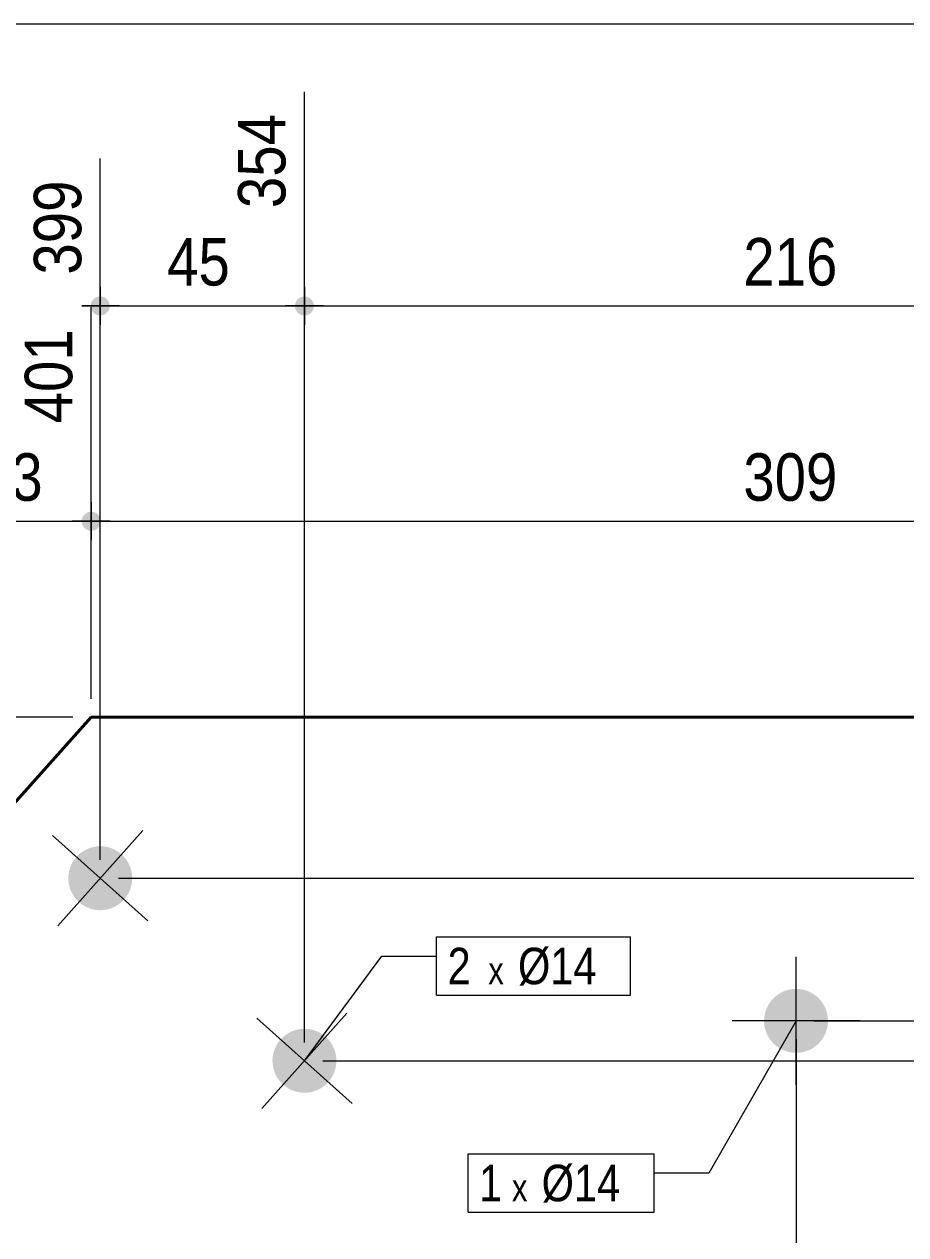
# Model space of a CAD drawing. Header units: millimetres. Extents: x 2 to 287, y 5 to 195.
# Drawn here: x 92.3 to 140.6, y 128.7 to 195 of the extents above; entities that cross this region are included whole.
import ezdxf

# ---------------------------------------------------------------- set-up
doc = ezdxf.new("R2010")
doc.units = ezdxf.units.MM
for name, color, linetype, lineweight in [('Boulon', 7, 'Continuous', 0), ('Cotation', 7, 'Continuous', 0), ('Désignation boulon', 3, 'Continuous', 0), ('Feuille dessin', 5, 'Continuous', 0), ('Piece', 2, 'Continuous', 0)]:
    doc.layers.add(name, color=color, linetype=linetype, lineweight=lineweight)
doc.styles.add('ARIAL', font='ARIAL.TTF')
doc.styles.add('COMIC_SANS_MS', font='COMIC.TTF')

# ---------------------------------------------------------------- blocks, each defined once
blk = doc.blocks.new('*A1')
at = {"layer": 'Boulon'}
blk.add_hatch(color=256, dxfattribs=at).paths.add_polyline_path([(136.329, 140.388), (136.328, 140.345), (136.325, 140.302), (136.321, 140.26), (136.317, 140.217), (136.311, 140.174), (136.304, 140.132), (136.296, 140.09), (136.287, 140.048), (136.277, 140.006), (136.266, 139.964), (136.254, 139.923), (136.241, 139.882), (136.227, 139.842), (136.212, 139.801), (136.196, 139.762), (136.18, 139.722), (136.162, 139.683), (136.143, 139.644), (136.123, 139.606), (136.102, 139.569), (136.081, 139.532), (136.058, 139.495), (136.035, 139.459), (136.01, 139.424), (135.985, 139.389), (135.959, 139.355), (135.932, 139.321), (135.905, 139.288), (135.876, 139.256), (135.847, 139.225), (135.817, 139.194), (135.786, 139.164), (135.755, 139.135), (135.723, 139.106), (135.69, 139.079), (135.656, 139.052), (135.622, 139.026), (135.587, 139.001), (135.552, 138.976), (135.516, 138.953), (135.479, 138.93), (135.442, 138.909), (135.405, 138.888), (135.366, 138.868), (135.328, 138.849), (135.289, 138.831), (135.249, 138.815), (135.209, 138.799), (135.169, 138.784), (135.129, 138.77), (135.088, 138.757), (135.046, 138.745), (135.005, 138.734), (134.963, 138.724), (134.921, 138.715), (134.879, 138.707), (134.836, 138.7), (134.794, 138.695), (134.751, 138.69), (134.708, 138.686), (134.665, 138.684), (134.623, 138.682), (134.58, 138.681), (134.537, 138.682), (134.494, 138.684), (134.451, 138.686), (134.408, 138.69), (134.365, 138.695), (134.323, 138.7), (134.28, 138.707), (134.238, 138.715), (134.196, 138.724), (134.154, 138.734), (134.113, 138.745), (134.072, 138.757), (134.031, 138.77), (133.99, 138.784), (133.95, 138.799), (133.91, 138.815), (133.87, 138.832), (133.831, 138.849), (133.793, 138.868), (133.755, 138.888), (133.717, 138.909), (133.68, 138.93), (133.643, 138.953), (133.607, 138.976), (133.572, 139.001), (133.537, 139.026), (133.503, 139.052), (133.469, 139.079), (133.437, 139.106), (133.404, 139.135), (133.373, 139.164), (133.342, 139.194), (133.312, 139.225), (133.283, 139.256), (133.255, 139.288), (133.227, 139.321), (133.2, 139.355), (133.174, 139.389), (133.149, 139.424), (133.125, 139.459), (133.101, 139.495), (133.079, 139.532), (133.057, 139.569), (133.036, 139.607), (133.017, 139.645), (132.998, 139.683), (132.98, 139.722), (132.963, 139.762), (132.947, 139.802), (132.932, 139.842), (132.918, 139.883), (132.905, 139.924), (132.893, 139.965), (132.882, 140.006), (132.872, 140.048), (132.863, 140.09), (132.855, 140.132), (132.849, 140.175), (132.843, 140.217), (132.838, 140.26), (132.834, 140.303), (132.832, 140.346), (132.83, 140.389), (132.83, 140.432), (132.83, 140.475), (132.832, 140.517), (132.834, 140.56), (132.838, 140.603), (132.843, 140.646), (132.849, 140.688), (132.856, 140.731), (132.863, 140.773), (132.872, 140.815), (132.882, 140.857), (132.893, 140.898), (132.905, 140.94), (132.918, 140.981), (132.932, 141.021), (132.947, 141.061), (132.963, 141.101), (132.98, 141.141), (132.998, 141.18), (133.017, 141.218), (133.036, 141.257), (133.057, 141.294), (133.079, 141.331), (133.101, 141.368), (133.125, 141.404), (133.149, 141.439), (133.174, 141.474), (133.2, 141.508), (133.227, 141.542), (133.255, 141.575), (133.283, 141.607), (133.312, 141.638), (133.342, 141.669), (133.373, 141.699), (133.405, 141.728), (133.437, 141.757), (133.47, 141.784), (133.503, 141.811), (133.537, 141.837), (133.572, 141.862), (133.608, 141.887), (133.644, 141.91), (133.68, 141.933), (133.717, 141.954), (133.755, 141.975), (133.793, 141.995), (133.832, 142.013), (133.871, 142.031), (133.91, 142.048), (133.95, 142.064), (133.99, 142.079), (134.031, 142.093), (134.072, 142.106), (134.113, 142.118), (134.155, 142.129), (134.196, 142.139), (134.239, 142.148), (134.281, 142.156), (134.323, 142.162), (134.366, 142.168), (134.408, 142.173), (134.451, 142.177), (134.494, 142.179), (134.537, 142.181), (134.58, 142.181), (134.623, 142.181), (134.666, 142.179), (134.709, 142.177), (134.751, 142.173), (134.794, 142.168), (134.837, 142.162), (134.879, 142.156), (134.921, 142.148), (134.963, 142.139), (135.005, 142.129), (135.047, 142.118), (135.088, 142.106), (135.129, 142.093), (135.169, 142.079), (135.21, 142.064), (135.25, 142.048), (135.289, 142.031), (135.328, 142.013), (135.367, 141.994), (135.405, 141.975), (135.442, 141.954), (135.48, 141.932), (135.516, 141.91), (135.552, 141.886), (135.588, 141.862), (135.622, 141.837), (135.657, 141.811), (135.69, 141.784), (135.723, 141.756), (135.755, 141.728), (135.787, 141.699), (135.817, 141.669), (135.847, 141.638), (135.877, 141.607), (135.905, 141.574), (135.933, 141.541), (135.959, 141.508), (135.985, 141.474), (136.011, 141.439), (136.035, 141.404), (136.058, 141.368), (136.081, 141.331), (136.102, 141.294), (136.123, 141.256), (136.143, 141.218), (136.162, 141.179), (136.18, 141.14), (136.197, 141.101), (136.213, 141.061), (136.228, 141.021), (136.241, 140.98), (136.254, 140.939), (136.266, 140.898), (136.277, 140.856), (136.287, 140.815), (136.296, 140.773), (136.304, 140.73), (136.311, 140.688), (136.317, 140.645), (136.321, 140.603), (136.325, 140.56), (136.328, 140.517), (136.329, 140.474), (136.33, 140.431)], flags=17)
at = {"layer": 'Boulon', "linetype": 'Continuous', "lineweight": 0}
for p, q in [((134.579, 136.931), (134.58, 143.931)), ((138.08, 140.431), (131.08, 140.432))]:
    blk.add_line(p, q, dxfattribs=at)
blk = doc.blocks.new('*A4')
at = {"layer": 'Boulon'}
for points in [[(95.263, 146.965), (95.232, 146.995), (95.202, 147.025), (95.172, 147.056), (95.143, 147.088), (95.116, 147.121), (95.088, 147.154), (95.062, 147.188), (95.037, 147.223), (95.012, 147.258), (94.989, 147.294), (94.966, 147.33), (94.944, 147.367), (94.923, 147.405), (94.903, 147.443), (94.884, 147.481), (94.866, 147.52), (94.848, 147.56), (94.832, 147.599), (94.817, 147.639), (94.803, 147.68), (94.789, 147.721), (94.777, 147.762), (94.766, 147.803), (94.756, 147.845), (94.746, 147.887), (94.738, 147.929), (94.731, 147.972), (94.725, 148.014), (94.72, 148.057), (94.716, 148.1), (94.713, 148.142), (94.711, 148.185), (94.71, 148.228), (94.711, 148.271), (94.712, 148.314), (94.714, 148.357), (94.718, 148.4), (94.722, 148.443), (94.728, 148.485), (94.734, 148.528), (94.742, 148.57), (94.75, 148.612), (94.76, 148.654), (94.77, 148.695), (94.782, 148.737), (94.795, 148.778), (94.809, 148.819), (94.823, 148.859), (94.839, 148.899), (94.856, 148.939), (94.873, 148.978), (94.892, 149.016), (94.911, 149.055), (94.932, 149.092), (94.953, 149.13), (94.975, 149.166), (94.998, 149.203), (95.022, 149.238), (95.047, 149.273), (95.073, 149.308), (95.1, 149.341), (95.127, 149.374), (95.155, 149.407), (95.184, 149.438), (95.214, 149.469), (95.245, 149.5), (95.276, 149.529), (95.308, 149.558), (95.341, 149.586), (95.374, 149.613), (95.408, 149.639), (95.443, 149.664), (95.478, 149.689), (95.514, 149.713), (95.55, 149.735), (95.587, 149.757), (95.624, 149.778), (95.662, 149.798), (95.701, 149.817), (95.74, 149.836), (95.779, 149.853), (95.819, 149.869), (95.859, 149.884), (95.9, 149.898), (95.941, 149.912), (95.982, 149.924), (96.023, 149.935), (96.065, 149.945), (96.107, 149.955), (96.149, 149.963), (96.191, 149.97), (96.234, 149.976), (96.276, 149.981), (96.319, 149.985), (96.362, 149.988), (96.405, 149.99), (96.448, 149.991), (96.491, 149.99), (96.534, 149.989), (96.577, 149.987), (96.62, 149.983), (96.662, 149.979), (96.705, 149.974), (96.747, 149.967), (96.79, 149.959), (96.832, 149.951), (96.874, 149.941), (96.915, 149.931), (96.956, 149.919), (96.998, 149.906), (97.038, 149.893), (97.079, 149.878), (97.119, 149.862), (97.158, 149.846), (97.197, 149.828), (97.236, 149.809), (97.274, 149.79), (97.312, 149.769), (97.349, 149.748), (97.386, 149.726), (97.422, 149.703), (97.458, 149.679), (97.493, 149.654), (97.527, 149.628), (97.561, 149.601), (97.594, 149.574), (97.626, 149.546), (97.658, 149.517), (97.689, 149.487), (97.719, 149.456), (97.749, 149.425), (97.777, 149.393), (97.805, 149.36), (97.832, 149.327), (97.859, 149.293), (97.884, 149.258), (97.909, 149.223), (97.932, 149.187), (97.955, 149.151), (97.977, 149.114), (97.998, 149.077), (98.018, 149.039), (98.037, 149), (98.055, 148.961), (98.072, 148.922), (98.089, 148.882), (98.104, 148.842), (98.118, 148.801), (98.131, 148.761), (98.144, 148.719), (98.155, 148.678), (98.165, 148.636), (98.174, 148.594), (98.182, 148.552), (98.19, 148.51), (98.196, 148.467), (98.201, 148.425), (98.205, 148.382), (98.208, 148.339), (98.209, 148.296), (98.21, 148.253), (98.21, 148.21), (98.209, 148.167), (98.206, 148.124), (98.203, 148.082), (98.199, 148.039), (98.193, 147.996), (98.187, 147.954), (98.179, 147.911), (98.171, 147.869), (98.161, 147.828), (98.15, 147.786), (98.139, 147.745), (98.126, 147.704), (98.112, 147.663), (98.098, 147.622), (98.082, 147.582), (98.065, 147.543), (98.048, 147.504), (98.029, 147.465), (98.01, 147.427), (97.989, 147.389), (97.968, 147.352), (97.945, 147.315), (97.922, 147.279), (97.898, 147.243), (97.873, 147.208), (97.848, 147.174), (97.821, 147.14), (97.794, 147.107), (97.765, 147.075), (97.736, 147.043), (97.707, 147.012), (97.676, 146.982), (97.645, 146.952), (97.613, 146.924), (97.58, 146.896), (97.547, 146.869), (97.513, 146.843), (97.478, 146.817), (97.443, 146.793), (97.407, 146.769), (97.371, 146.746), (97.334, 146.724), (97.296, 146.703), (97.258, 146.683), (97.22, 146.664), (97.181, 146.646), (97.142, 146.629), (97.102, 146.612), (97.062, 146.597), (97.021, 146.583), (96.98, 146.57), (96.939, 146.557), (96.898, 146.546), (96.856, 146.536), (96.814, 146.527), (96.772, 146.519), (96.729, 146.512), (96.687, 146.505), (96.644, 146.5), (96.601, 146.496), (96.559, 146.493), (96.516, 146.492), (96.473, 146.491), (96.43, 146.491), (96.387, 146.492), (96.344, 146.495), (96.301, 146.498), (96.258, 146.502), (96.216, 146.508), (96.173, 146.514), (96.131, 146.522), (96.089, 146.531), (96.047, 146.54), (96.006, 146.551), (95.964, 146.563), (95.923, 146.575), (95.883, 146.589), (95.842, 146.604), (95.802, 146.619), (95.763, 146.636), (95.723, 146.653), (95.685, 146.672), (95.646, 146.692), (95.609, 146.712), (95.571, 146.733), (95.535, 146.756), (95.498, 146.779), (95.463, 146.803), (95.428, 146.828), (95.394, 146.854), (95.36, 146.88), (95.327, 146.908), (95.294, 146.936)], [(106.448, 136.97), (106.417, 137), (106.387, 137.031), (106.357, 137.062), (106.329, 137.094), (106.301, 137.127), (106.274, 137.16), (106.248, 137.194), (106.222, 137.229), (106.198, 137.264), (106.174, 137.3), (106.151, 137.336), (106.129, 137.373), (106.108, 137.411), (106.088, 137.449), (106.069, 137.487), (106.051, 137.526), (106.034, 137.565), (106.018, 137.605), (106.002, 137.645), (105.988, 137.686), (105.975, 137.727), (105.963, 137.768), (105.951, 137.809), (105.941, 137.851), (105.932, 137.893), (105.924, 137.935), (105.917, 137.977), (105.911, 138.02), (105.905, 138.063), (105.901, 138.105), (105.899, 138.148), (105.897, 138.191), (105.896, 138.234), (105.896, 138.277), (105.897, 138.32), (105.9, 138.363), (105.903, 138.406), (105.907, 138.448), (105.913, 138.491), (105.919, 138.533), (105.927, 138.576), (105.936, 138.618), (105.945, 138.66), (105.956, 138.701), (105.968, 138.742), (105.98, 138.784), (105.994, 138.824), (106.009, 138.865), (106.024, 138.905), (106.041, 138.944), (106.059, 138.983), (106.077, 139.022), (106.097, 139.06), (106.117, 139.098), (106.138, 139.135), (106.161, 139.172), (106.184, 139.208), (106.208, 139.244), (106.233, 139.279), (106.259, 139.313), (106.285, 139.347), (106.313, 139.38), (106.341, 139.412), (106.37, 139.444), (106.4, 139.475), (106.43, 139.505), (106.461, 139.535), (106.493, 139.563), (106.526, 139.591), (106.559, 139.618), (106.593, 139.645), (106.628, 139.67), (106.663, 139.695), (106.699, 139.718), (106.735, 139.741), (106.772, 139.763), (106.81, 139.784), (106.848, 139.804), (106.886, 139.823), (106.925, 139.841), (106.965, 139.858), (107.004, 139.875), (107.045, 139.89), (107.085, 139.904), (107.126, 139.917), (107.167, 139.93), (107.209, 139.941), (107.25, 139.951), (107.292, 139.96), (107.334, 139.968), (107.377, 139.976), (107.419, 139.982), (107.462, 139.987), (107.505, 139.991), (107.548, 139.994), (107.59, 139.996), (107.633, 139.996), (107.676, 139.996), (107.719, 139.995), (107.762, 139.993), (107.805, 139.989), (107.848, 139.985), (107.89, 139.979), (107.933, 139.973), (107.975, 139.965), (108.017, 139.957), (108.059, 139.947), (108.101, 139.936), (108.142, 139.925), (108.183, 139.912), (108.224, 139.898), (108.264, 139.884), (108.304, 139.868), (108.344, 139.851), (108.383, 139.834), (108.421, 139.815), (108.46, 139.796), (108.498, 139.775), (108.535, 139.754), (108.572, 139.731), (108.608, 139.708), (108.643, 139.684), (108.678, 139.659), (108.713, 139.634), (108.746, 139.607), (108.779, 139.58), (108.812, 139.551), (108.843, 139.522), (108.874, 139.493), (108.905, 139.462), (108.934, 139.431), (108.963, 139.399), (108.991, 139.366), (109.018, 139.333), (109.044, 139.299), (109.069, 139.264), (109.094, 139.229), (109.118, 139.193), (109.14, 139.157), (109.162, 139.12), (109.183, 139.082), (109.203, 139.044), (109.222, 139.006), (109.241, 138.967), (109.258, 138.928), (109.274, 138.888), (109.289, 138.848), (109.304, 138.807), (109.317, 138.766), (109.329, 138.725), (109.34, 138.684), (109.35, 138.642), (109.36, 138.6), (109.368, 138.558), (109.375, 138.515), (109.381, 138.473), (109.386, 138.43), (109.39, 138.387), (109.393, 138.345), (109.395, 138.302), (109.396, 138.259), (109.396, 138.216), (109.394, 138.173), (109.392, 138.13), (109.389, 138.087), (109.384, 138.044), (109.379, 138.002), (109.372, 137.959), (109.365, 137.917), (109.356, 137.875), (109.346, 137.833), (109.336, 137.792), (109.324, 137.75), (109.311, 137.709), (109.298, 137.669), (109.283, 137.628), (109.267, 137.588), (109.251, 137.549), (109.233, 137.509), (109.214, 137.471), (109.195, 137.432), (109.175, 137.395), (109.153, 137.357), (109.131, 137.321), (109.108, 137.284), (109.084, 137.249), (109.059, 137.214), (109.033, 137.18), (109.006, 137.146), (108.979, 137.113), (108.951, 137.08), (108.922, 137.049), (108.892, 137.018), (108.861, 136.988), (108.83, 136.958), (108.798, 136.929), (108.766, 136.902), (108.732, 136.874), (108.698, 136.848), (108.664, 136.823), (108.628, 136.798), (108.592, 136.775), (108.556, 136.752), (108.519, 136.73), (108.482, 136.709), (108.444, 136.689), (108.405, 136.67), (108.366, 136.652), (108.327, 136.634), (108.287, 136.618), (108.247, 136.603), (108.206, 136.589), (108.166, 136.575), (108.124, 136.563), (108.083, 136.552), (108.041, 136.542), (107.999, 136.532), (107.957, 136.524), (107.915, 136.517), (107.872, 136.511), (107.83, 136.506), (107.787, 136.502), (107.744, 136.499), (107.701, 136.497), (107.658, 136.496), (107.615, 136.497), (107.572, 136.498), (107.529, 136.5), (107.487, 136.504), (107.444, 136.508), (107.401, 136.514), (107.359, 136.52), (107.317, 136.528), (107.274, 136.536), (107.233, 136.546), (107.191, 136.557), (107.15, 136.568), (107.109, 136.581), (107.068, 136.595), (107.028, 136.609), (106.988, 136.625), (106.948, 136.642), (106.909, 136.659), (106.87, 136.678), (106.832, 136.697), (106.794, 136.718), (106.757, 136.739), (106.72, 136.761), (106.684, 136.784), (106.648, 136.809), (106.613, 136.833), (106.579, 136.859), (106.545, 136.886), (106.512, 136.913), (106.48, 136.941)]]:
    blk.add_hatch(color=256, dxfattribs=at).paths.add_polyline_path(points, flags=17)
at = {"layer": 'Boulon', "linetype": 'Continuous', "lineweight": 0}
for p, q in [((93.85, 150.573), (99.07, 145.909)), ((94.128, 145.631), (98.792, 150.851)), ((105.036, 140.578), (110.256, 135.914)), ((105.314, 135.636), (109.978, 140.856))]:
    blk.add_line(p, q, dxfattribs=at)
blk = doc.blocks.new('*A8')
at = {"layer": 'Piece', "color": 2, "linetype": 'Continuous', "lineweight": 40}
for p, q in [((95.96457, 157.065952), (87.635768, 147.744952)), ((173.202604, 157.065883), (95.96457, 157.065952))]:
    blk.add_line(p, q, dxfattribs=at)
blk = doc.blocks.new('*A9')
at = {"layer": 'Feuille dessin', "linetype": 'Continuous', "lineweight": 0}
blk.add_line((282, 195), (5, 195), dxfattribs=at)
blk = doc.blocks.new('*A18')
at = {"layer": 'Cotation'}
for points in [[(62.954, 156.547), (62.929, 156.548), (62.904, 156.552), (62.878, 156.556), (62.854, 156.562), (62.829, 156.568), (62.805, 156.576), (62.781, 156.586), (62.758, 156.596), (62.735, 156.607), (62.713, 156.62), (62.691, 156.634), (62.67, 156.648), (62.65, 156.664), (62.631, 156.681), (62.612, 156.698), (62.595, 156.717), (62.578, 156.736), (62.562, 156.756), (62.548, 156.777), (62.534, 156.799), (62.521, 156.821), (62.51, 156.844), (62.499, 156.867), (62.49, 156.891), (62.482, 156.915), (62.475, 156.94), (62.47, 156.965), (62.466, 156.99), (62.462, 157.015), (62.461, 157.04), (62.46, 157.066), (62.461, 157.091), (62.462, 157.117), (62.466, 157.142), (62.47, 157.167), (62.475, 157.192), (62.482, 157.217), (62.49, 157.241), (62.499, 157.265), (62.51, 157.288), (62.521, 157.311), (62.534, 157.333), (62.548, 157.355), (62.562, 157.376), (62.578, 157.396), (62.595, 157.415), (62.612, 157.434), (62.631, 157.451), (62.65, 157.468), (62.67, 157.484), (62.691, 157.498), (62.713, 157.512), (62.735, 157.525), (62.758, 157.536), (62.781, 157.546), (62.805, 157.556), (62.829, 157.564), (62.854, 157.57), (62.878, 157.576), (62.904, 157.58), (62.929, 157.583), (62.954, 157.585), (62.98, 157.586), (63.005, 157.585), (63.031, 157.583), (63.056, 157.58), (63.081, 157.576), (63.106, 157.57), (63.131, 157.564), (63.155, 157.556), (63.179, 157.546), (63.202, 157.536), (63.225, 157.525), (63.247, 157.512), (63.269, 157.498), (63.29, 157.484), (63.31, 157.468), (63.329, 157.451), (63.348, 157.434), (63.365, 157.415), (63.382, 157.396), (63.398, 157.376), (63.412, 157.355), (63.426, 157.333), (63.439, 157.311), (63.45, 157.288), (63.46, 157.265), (63.47, 157.241), (63.478, 157.217), (63.484, 157.192), (63.49, 157.167), (63.494, 157.142), (63.497, 157.117), (63.499, 157.091), (63.5, 157.066), (63.499, 157.04), (63.497, 157.015), (63.494, 156.99), (63.49, 156.965), (63.484, 156.94), (63.478, 156.915), (63.47, 156.891), (63.46, 156.867), (63.45, 156.844), (63.439, 156.821), (63.426, 156.799), (63.412, 156.777), (63.398, 156.756), (63.382, 156.736), (63.365, 156.717), (63.348, 156.698), (63.329, 156.681), (63.31, 156.664), (63.29, 156.648), (63.269, 156.634), (63.247, 156.62), (63.225, 156.607), (63.202, 156.596), (63.179, 156.586), (63.155, 156.576), (63.131, 156.568), (63.106, 156.562), (63.081, 156.556), (63.056, 156.552), (63.031, 156.548), (63.005, 156.547), (62.98, 156.546)], [(62.954, 147.226), (62.929, 147.227), (62.904, 147.231), (62.878, 147.235), (62.854, 147.241), (62.829, 147.247), (62.805, 147.255), (62.781, 147.265), (62.758, 147.275), (62.735, 147.286), (62.713, 147.299), (62.691, 147.313), (62.67, 147.327), (62.65, 147.343), (62.631, 147.36), (62.612, 147.377), (62.595, 147.396), (62.578, 147.415), (62.562, 147.435), (62.548, 147.456), (62.534, 147.478), (62.521, 147.5), (62.51, 147.523), (62.499, 147.546), (62.49, 147.57), (62.482, 147.594), (62.475, 147.619), (62.47, 147.644), (62.466, 147.669), (62.462, 147.694), (62.461, 147.719), (62.46, 147.745), (62.461, 147.77), (62.462, 147.796), (62.466, 147.821), (62.47, 147.846), (62.475, 147.871), (62.482, 147.896), (62.49, 147.92), (62.499, 147.944), (62.51, 147.967), (62.521, 147.99), (62.534, 148.012), (62.548, 148.034), (62.562, 148.055), (62.578, 148.075), (62.595, 148.094), (62.612, 148.113), (62.631, 148.13), (62.65, 148.147), (62.67, 148.163), (62.691, 148.177), (62.713, 148.191), (62.735, 148.204), (62.758, 148.215), (62.781, 148.225), (62.805, 148.235), (62.829, 148.243), (62.854, 148.249), (62.878, 148.255), (62.904, 148.259), (62.929, 148.262), (62.954, 148.264), (62.98, 148.265), (63.005, 148.264), (63.031, 148.262), (63.056, 148.259), (63.081, 148.255), (63.106, 148.249), (63.131, 148.243), (63.155, 148.235), (63.179, 148.225), (63.202, 148.215), (63.225, 148.204), (63.247, 148.191), (63.269, 148.177), (63.29, 148.163), (63.31, 148.147), (63.329, 148.13), (63.348, 148.113), (63.365, 148.094), (63.382, 148.075), (63.398, 148.055), (63.412, 148.034), (63.426, 148.012), (63.439, 147.99), (63.45, 147.967), (63.46, 147.944), (63.47, 147.92), (63.478, 147.896), (63.484, 147.871), (63.49, 147.846), (63.494, 147.821), (63.497, 147.796), (63.499, 147.77), (63.5, 147.745), (63.499, 147.719), (63.497, 147.694), (63.494, 147.669), (63.49, 147.644), (63.484, 147.619), (63.478, 147.594), (63.47, 147.57), (63.46, 147.546), (63.45, 147.523), (63.439, 147.5), (63.426, 147.478), (63.412, 147.456), (63.398, 147.435), (63.382, 147.415), (63.365, 147.396), (63.348, 147.377), (63.329, 147.36), (63.31, 147.343), (63.29, 147.327), (63.269, 147.313), (63.247, 147.299), (63.225, 147.286), (63.202, 147.275), (63.179, 147.265), (63.155, 147.255), (63.131, 147.247), (63.106, 147.241), (63.081, 147.235), (63.056, 147.231), (63.031, 147.227), (63.005, 147.226), (62.98, 147.225)]]:
    blk.add_hatch(color=256, dxfattribs=at).paths.add_polyline_path(points, flags=17)
at = {"layer": 'Cotation', "linetype": 'Continuous', "lineweight": 0}
for p, q in [((62.98, 158.106), (62.98, 156.026)), ((62.98, 157.066), (62.98, 158.106)), ((94.965, 157.066), (59.911, 157.066)), ((61.94, 157.066), (64.02, 157.066)), ((62.98, 147.745), (62.98, 157.066)), ((62.98, 148.785), (62.98, 146.705)), ((86.636, 147.745), (53.189, 147.745)), ((61.94, 147.745), (64.02, 147.745)), ((62.98, 147.745), (62.98, 146.705))]:
    blk.add_line(p, q, dxfattribs=at)
at = {"layer": 'Cotation'}
for p in [(62.98, 157.066), (62.98, 147.745)]:
    blk.add_point(p, dxfattribs=at)
at = {"layer": 'Cotation', "style": 'ARIAL', "width": 0.85}
blk.add_text('0', height=2.6, dxfattribs=at).set_placement((59.911, 158.106))
blk.add_text('37', height=2.6, rotation=90.00021, dxfattribs=at).set_placement((61.86, 150.477))
blk = doc.blocks.new('*A24')
at = {"layer": 'Cotation', "linetype": 'Continuous', "lineweight": 0}
blk.add_line((108.646, 138.246), (218.865, 138.246), dxfattribs=at)
blk = doc.blocks.new('*A25')
at = {"layer": 'Cotation', "linetype": 'Continuous', "lineweight": 0}
for p, q in [((135.58, 140.431), (223.725, 140.431)), ((108.646, 138.246), (229.256, 138.246))]:
    blk.add_line(p, q, dxfattribs=at)
blk = doc.blocks.new('*A26')
at = {"layer": 'Cotation', "linetype": 'Continuous', "lineweight": 0}
for p, q in [((97.46, 148.241), (229.256, 148.241)), ((135.58, 140.431), (218.865, 140.431))]:
    blk.add_line(p, q, dxfattribs=at)
blk = doc.blocks.new('*A27')
at = {"layer": 'Cotation', "linetype": 'Continuous', "lineweight": 0}
blk.add_line((97.46, 148.241), (229.256, 148.241), dxfattribs=at)
blk = doc.blocks.new('*A32')
at = {"layer": 'Cotation', "linetype": 'Continuous', "lineweight": 0}
blk.add_line((134.58, 139.431), (134.58, 57.708), dxfattribs=at)
blk = doc.blocks.new('*A33')
at = {"layer": 'Cotation', "linetype": 'Continuous', "lineweight": 0}
blk.add_line((134.58, 139.431), (134.58, 57.708), dxfattribs=at)
blk = doc.blocks.new('*A38')
at = {"layer": 'Cotation'}
blk.add_hatch(color=256, dxfattribs=at).paths.add_polyline_path([(96.435, 179.054), (96.409, 179.056), (96.384, 179.059), (96.359, 179.063), (96.334, 179.069), (96.309, 179.076), (96.285, 179.084), (96.261, 179.093), (96.238, 179.103), (96.215, 179.115), (96.193, 179.127), (96.171, 179.141), (96.151, 179.156), (96.13, 179.171), (96.111, 179.188), (96.093, 179.206), (96.075, 179.224), (96.058, 179.243), (96.043, 179.264), (96.028, 179.284), (96.014, 179.306), (96.002, 179.328), (95.99, 179.351), (95.98, 179.374), (95.971, 179.398), (95.963, 179.422), (95.956, 179.447), (95.95, 179.472), (95.946, 179.497), (95.943, 179.522), (95.941, 179.548), (95.94, 179.573), (95.941, 179.599), (95.943, 179.624), (95.946, 179.65), (95.95, 179.675), (95.956, 179.7), (95.963, 179.724), (95.971, 179.749), (95.98, 179.772), (95.99, 179.796), (96.002, 179.819), (96.014, 179.841), (96.028, 179.862), (96.043, 179.883), (96.058, 179.903), (96.075, 179.923), (96.093, 179.941), (96.111, 179.959), (96.13, 179.975), (96.151, 179.991), (96.171, 180.006), (96.193, 180.019), (96.215, 180.032), (96.238, 180.043), (96.261, 180.054), (96.285, 180.063), (96.309, 180.071), (96.334, 180.078), (96.359, 180.083), (96.384, 180.088), (96.409, 180.091), (96.435, 180.093), (96.46, 180.093), (96.486, 180.093), (96.511, 180.091), (96.537, 180.088), (96.562, 180.083), (96.587, 180.078), (96.611, 180.071), (96.636, 180.063), (96.659, 180.054), (96.683, 180.043), (96.705, 180.032), (96.728, 180.019), (96.749, 180.006), (96.77, 179.991), (96.79, 179.975), (96.81, 179.959), (96.828, 179.941), (96.846, 179.923), (96.862, 179.903), (96.878, 179.883), (96.893, 179.862), (96.906, 179.841), (96.919, 179.819), (96.93, 179.796), (96.941, 179.772), (96.95, 179.749), (96.958, 179.724), (96.965, 179.7), (96.97, 179.675), (96.975, 179.65), (96.978, 179.624), (96.98, 179.599), (96.98, 179.573), (96.98, 179.548), (96.978, 179.522), (96.975, 179.497), (96.97, 179.472), (96.965, 179.447), (96.958, 179.422), (96.95, 179.398), (96.941, 179.374), (96.93, 179.351), (96.919, 179.328), (96.906, 179.306), (96.893, 179.284), (96.878, 179.264), (96.862, 179.243), (96.846, 179.224), (96.828, 179.206), (96.81, 179.188), (96.79, 179.171), (96.77, 179.156), (96.749, 179.141), (96.728, 179.127), (96.705, 179.115), (96.683, 179.103), (96.659, 179.093), (96.636, 179.084), (96.611, 179.076), (96.587, 179.069), (96.562, 179.063), (96.537, 179.059), (96.511, 179.056), (96.486, 179.054), (96.46, 179.053)], flags=17)
at = {"layer": 'Cotation', "linetype": 'Continuous', "lineweight": 0}
for p, q in [((96.46, 149.241), (96.46, 187.653)), ((96.46, 180.613), (96.46, 178.533)), ((95.445, 179.573), (96.46, 179.573)), ((97.5, 179.573), (95.445, 179.573)), ((96.46, 179.573), (97.5, 179.573))]:
    blk.add_line(p, q, dxfattribs=at)
at = {"layer": 'Cotation'}
blk.add_point((96.46, 179.573), dxfattribs=at)
at = {"layer": 'Cotation', "style": 'ARIAL', "width": 0.85}
blk.add_text('399', height=2.6, rotation=90.00021, dxfattribs=at).set_placement((95.42, 181.29))
blk = doc.blocks.new('*A39')
at = {"layer": 'Cotation'}
for points in [[(96.435, 179.054), (96.409, 179.056), (96.384, 179.059), (96.359, 179.063), (96.334, 179.069), (96.309, 179.076), (96.285, 179.084), (96.261, 179.093), (96.238, 179.103), (96.215, 179.115), (96.193, 179.127), (96.171, 179.141), (96.151, 179.156), (96.13, 179.171), (96.111, 179.188), (96.093, 179.206), (96.075, 179.224), (96.058, 179.243), (96.043, 179.264), (96.028, 179.284), (96.014, 179.306), (96.002, 179.328), (95.99, 179.351), (95.98, 179.374), (95.971, 179.398), (95.963, 179.422), (95.956, 179.447), (95.95, 179.472), (95.946, 179.497), (95.943, 179.522), (95.941, 179.548), (95.94, 179.573), (95.941, 179.599), (95.943, 179.624), (95.946, 179.65), (95.95, 179.675), (95.956, 179.7), (95.963, 179.724), (95.971, 179.749), (95.98, 179.772), (95.99, 179.796), (96.002, 179.819), (96.014, 179.841), (96.028, 179.862), (96.043, 179.883), (96.058, 179.903), (96.075, 179.923), (96.093, 179.941), (96.111, 179.959), (96.13, 179.975), (96.151, 179.991), (96.171, 180.006), (96.193, 180.019), (96.215, 180.032), (96.238, 180.043), (96.261, 180.054), (96.285, 180.063), (96.309, 180.071), (96.334, 180.078), (96.359, 180.083), (96.384, 180.088), (96.409, 180.091), (96.435, 180.093), (96.46, 180.093), (96.486, 180.093), (96.511, 180.091), (96.537, 180.088), (96.562, 180.083), (96.587, 180.078), (96.611, 180.071), (96.636, 180.063), (96.659, 180.054), (96.683, 180.043), (96.705, 180.032), (96.728, 180.019), (96.749, 180.006), (96.77, 179.991), (96.79, 179.975), (96.81, 179.959), (96.828, 179.941), (96.846, 179.923), (96.862, 179.903), (96.878, 179.883), (96.893, 179.862), (96.906, 179.841), (96.919, 179.819), (96.93, 179.796), (96.941, 179.772), (96.95, 179.749), (96.958, 179.724), (96.965, 179.7), (96.97, 179.675), (96.975, 179.65), (96.978, 179.624), (96.98, 179.599), (96.98, 179.573), (96.98, 179.548), (96.978, 179.522), (96.975, 179.497), (96.97, 179.472), (96.965, 179.447), (96.958, 179.422), (96.95, 179.398), (96.941, 179.374), (96.93, 179.351), (96.919, 179.328), (96.906, 179.306), (96.893, 179.284), (96.878, 179.264), (96.862, 179.243), (96.846, 179.224), (96.828, 179.206), (96.81, 179.188), (96.79, 179.171), (96.77, 179.156), (96.749, 179.141), (96.728, 179.127), (96.705, 179.115), (96.683, 179.103), (96.659, 179.093), (96.636, 179.084), (96.611, 179.076), (96.587, 179.069), (96.562, 179.063), (96.537, 179.059), (96.511, 179.056), (96.486, 179.054), (96.46, 179.053)], [(107.62, 179.054), (107.595, 179.056), (107.569, 179.059), (107.544, 179.063), (107.519, 179.069), (107.495, 179.076), (107.471, 179.084), (107.447, 179.093), (107.423, 179.103), (107.401, 179.115), (107.378, 179.127), (107.357, 179.141), (107.336, 179.156), (107.316, 179.171), (107.297, 179.188), (107.278, 179.206), (107.26, 179.224), (107.244, 179.243), (107.228, 179.264), (107.213, 179.284), (107.2, 179.306), (107.187, 179.328), (107.176, 179.351), (107.165, 179.374), (107.156, 179.398), (107.148, 179.422), (107.141, 179.447), (107.136, 179.472), (107.131, 179.497), (107.128, 179.522), (107.126, 179.548), (107.126, 179.573), (107.126, 179.599), (107.128, 179.624), (107.131, 179.65), (107.136, 179.675), (107.141, 179.7), (107.148, 179.724), (107.156, 179.749), (107.165, 179.772), (107.176, 179.796), (107.187, 179.819), (107.2, 179.841), (107.213, 179.862), (107.228, 179.883), (107.244, 179.903), (107.26, 179.923), (107.278, 179.941), (107.297, 179.959), (107.316, 179.975), (107.336, 179.991), (107.357, 180.006), (107.378, 180.019), (107.401, 180.032), (107.423, 180.043), (107.447, 180.054), (107.471, 180.063), (107.495, 180.071), (107.519, 180.078), (107.544, 180.083), (107.569, 180.088), (107.595, 180.091), (107.62, 180.093), (107.646, 180.093), (107.671, 180.093), (107.697, 180.091), (107.722, 180.088), (107.747, 180.083), (107.772, 180.078), (107.797, 180.071), (107.821, 180.063), (107.845, 180.054), (107.868, 180.043), (107.891, 180.032), (107.913, 180.019), (107.935, 180.006), (107.956, 179.991), (107.976, 179.975), (107.995, 179.959), (108.013, 179.941), (108.031, 179.923), (108.048, 179.903), (108.063, 179.883), (108.078, 179.862), (108.092, 179.841), (108.104, 179.819), (108.116, 179.796), (108.126, 179.772), (108.135, 179.749), (108.143, 179.724), (108.15, 179.7), (108.156, 179.675), (108.16, 179.65), (108.163, 179.624), (108.165, 179.599), (108.166, 179.573), (108.165, 179.548), (108.163, 179.522), (108.16, 179.497), (108.156, 179.472), (108.15, 179.447), (108.143, 179.422), (108.135, 179.398), (108.126, 179.374), (108.116, 179.351), (108.104, 179.328), (108.092, 179.306), (108.078, 179.284), (108.063, 179.264), (108.048, 179.243), (108.031, 179.224), (108.013, 179.206), (107.995, 179.188), (107.976, 179.171), (107.956, 179.156), (107.935, 179.141), (107.913, 179.127), (107.891, 179.115), (107.868, 179.103), (107.845, 179.093), (107.821, 179.084), (107.797, 179.076), (107.772, 179.069), (107.747, 179.063), (107.722, 179.059), (107.697, 179.056), (107.671, 179.054), (107.646, 179.053)]]:
    blk.add_hatch(color=256, dxfattribs=at).paths.add_polyline_path(points, flags=17)
at = {"layer": 'Cotation', "linetype": 'Continuous', "lineweight": 0}
for p, q in [((107.646, 139.246), (107.646, 191.293)), ((96.46, 149.241), (96.46, 187.653)), ((96.46, 180.613), (96.46, 178.533)), ((107.646, 180.613), (107.646, 178.533)), ((97.5, 179.573), (95.445, 179.573)), ((96.46, 179.573), (95.445, 179.573)), ((96.46, 179.573), (107.646, 179.573)), ((108.686, 179.573), (106.606, 179.573)), ((107.646, 179.573), (108.686, 179.573))]:
    blk.add_line(p, q, dxfattribs=at)
at = {"layer": 'Cotation'}
for p in [(96.46, 179.573), (107.646, 179.573)]:
    blk.add_point(p, dxfattribs=at)
at = {"layer": 'Cotation', "style": 'ARIAL', "width": 0.85}
blk.add_text('354', height=2.6, rotation=90.00021, dxfattribs=at).set_placement((106.606, 184.93))
blk.add_text('45', height=2.6, dxfattribs=at).set_placement((100.125, 180.693))
blk = doc.blocks.new('*A40')
at = {"layer": 'Cotation'}
for points in [[(107.62, 179.054), (107.595, 179.056), (107.569, 179.059), (107.544, 179.063), (107.519, 179.069), (107.495, 179.076), (107.471, 179.084), (107.447, 179.093), (107.423, 179.103), (107.401, 179.115), (107.378, 179.127), (107.357, 179.141), (107.336, 179.156), (107.316, 179.171), (107.297, 179.188), (107.278, 179.206), (107.26, 179.224), (107.244, 179.243), (107.228, 179.264), (107.213, 179.284), (107.2, 179.306), (107.187, 179.328), (107.176, 179.351), (107.165, 179.374), (107.156, 179.398), (107.148, 179.422), (107.141, 179.447), (107.136, 179.472), (107.131, 179.497), (107.128, 179.522), (107.126, 179.548), (107.126, 179.573), (107.126, 179.599), (107.128, 179.624), (107.131, 179.65), (107.136, 179.675), (107.141, 179.7), (107.148, 179.724), (107.156, 179.749), (107.165, 179.772), (107.176, 179.796), (107.187, 179.819), (107.2, 179.841), (107.213, 179.862), (107.228, 179.883), (107.244, 179.903), (107.26, 179.923), (107.278, 179.941), (107.297, 179.959), (107.316, 179.975), (107.336, 179.991), (107.357, 180.006), (107.378, 180.019), (107.401, 180.032), (107.423, 180.043), (107.447, 180.054), (107.471, 180.063), (107.495, 180.071), (107.519, 180.078), (107.544, 180.083), (107.569, 180.088), (107.595, 180.091), (107.62, 180.093), (107.646, 180.093), (107.671, 180.093), (107.697, 180.091), (107.722, 180.088), (107.747, 180.083), (107.772, 180.078), (107.797, 180.071), (107.821, 180.063), (107.845, 180.054), (107.868, 180.043), (107.891, 180.032), (107.913, 180.019), (107.935, 180.006), (107.956, 179.991), (107.976, 179.975), (107.995, 179.959), (108.013, 179.941), (108.031, 179.923), (108.048, 179.903), (108.063, 179.883), (108.078, 179.862), (108.092, 179.841), (108.104, 179.819), (108.116, 179.796), (108.126, 179.772), (108.135, 179.749), (108.143, 179.724), (108.15, 179.7), (108.156, 179.675), (108.16, 179.65), (108.163, 179.624), (108.165, 179.599), (108.166, 179.573), (108.165, 179.548), (108.163, 179.522), (108.16, 179.497), (108.156, 179.472), (108.15, 179.447), (108.143, 179.422), (108.135, 179.398), (108.126, 179.374), (108.116, 179.351), (108.104, 179.328), (108.092, 179.306), (108.078, 179.284), (108.063, 179.264), (108.048, 179.243), (108.031, 179.224), (108.013, 179.206), (107.995, 179.188), (107.976, 179.171), (107.956, 179.156), (107.935, 179.141), (107.913, 179.127), (107.891, 179.115), (107.868, 179.103), (107.845, 179.093), (107.821, 179.084), (107.797, 179.076), (107.772, 179.069), (107.747, 179.063), (107.722, 179.059), (107.697, 179.056), (107.671, 179.054), (107.646, 179.053)], [(161.495, 179.054), (161.47, 179.056), (161.444, 179.059), (161.419, 179.063), (161.394, 179.069), (161.37, 179.076), (161.346, 179.084), (161.322, 179.093), (161.298, 179.103), (161.276, 179.115), (161.253, 179.127), (161.232, 179.141), (161.211, 179.156), (161.191, 179.171), (161.172, 179.188), (161.153, 179.206), (161.135, 179.224), (161.119, 179.243), (161.103, 179.264), (161.088, 179.284), (161.075, 179.306), (161.062, 179.328), (161.051, 179.351), (161.04, 179.374), (161.031, 179.398), (161.023, 179.422), (161.016, 179.447), (161.011, 179.472), (161.006, 179.497), (161.003, 179.522), (161.001, 179.548), (161.001, 179.573), (161.001, 179.599), (161.003, 179.624), (161.006, 179.65), (161.011, 179.675), (161.016, 179.7), (161.023, 179.724), (161.031, 179.749), (161.04, 179.772), (161.051, 179.796), (161.062, 179.819), (161.075, 179.841), (161.088, 179.862), (161.103, 179.883), (161.119, 179.903), (161.135, 179.923), (161.153, 179.941), (161.172, 179.959), (161.191, 179.975), (161.211, 179.991), (161.232, 180.006), (161.253, 180.019), (161.276, 180.032), (161.298, 180.043), (161.322, 180.054), (161.346, 180.063), (161.37, 180.071), (161.394, 180.078), (161.419, 180.083), (161.444, 180.088), (161.47, 180.091), (161.495, 180.093), (161.521, 180.093), (161.546, 180.093), (161.572, 180.091), (161.597, 180.088), (161.622, 180.083), (161.647, 180.078), (161.672, 180.071), (161.696, 180.063), (161.72, 180.054), (161.743, 180.043), (161.766, 180.032), (161.788, 180.019), (161.81, 180.006), (161.831, 179.991), (161.851, 179.975), (161.87, 179.959), (161.888, 179.941), (161.906, 179.923), (161.923, 179.903), (161.938, 179.883), (161.953, 179.862), (161.967, 179.841), (161.979, 179.819), (161.991, 179.796), (162.001, 179.772), (162.01, 179.749), (162.018, 179.724), (162.025, 179.7), (162.031, 179.675), (162.035, 179.65), (162.038, 179.624), (162.04, 179.599), (162.041, 179.573), (162.04, 179.548), (162.038, 179.522), (162.035, 179.497), (162.031, 179.472), (162.025, 179.447), (162.018, 179.422), (162.01, 179.398), (162.001, 179.374), (161.991, 179.351), (161.979, 179.328), (161.967, 179.306), (161.953, 179.284), (161.938, 179.264), (161.923, 179.243), (161.906, 179.224), (161.888, 179.206), (161.87, 179.188), (161.851, 179.171), (161.831, 179.156), (161.81, 179.141), (161.788, 179.127), (161.766, 179.115), (161.743, 179.103), (161.72, 179.093), (161.696, 179.084), (161.672, 179.076), (161.647, 179.069), (161.622, 179.063), (161.597, 179.059), (161.572, 179.056), (161.546, 179.054), (161.521, 179.053)]]:
    blk.add_hatch(color=256, dxfattribs=at).paths.add_polyline_path(points, flags=17)
at = {"layer": 'Cotation', "linetype": 'Continuous', "lineweight": 0}
for p, q in [((107.646, 139.246), (107.646, 191.293)), ((161.521, 139.247), (161.521, 187.653)), ((107.646, 180.613), (107.646, 178.533)), ((161.521, 180.613), (161.521, 178.533)), ((108.686, 179.573), (106.606, 179.573)), ((107.646, 179.573), (106.606, 179.573)), ((107.646, 179.573), (161.521, 179.573)), ((162.561, 179.573), (160.481, 179.573)), ((161.521, 179.573), (162.561, 179.573))]:
    blk.add_line(p, q, dxfattribs=at)
at = {"layer": 'Cotation'}
for p in [(107.646, 179.573), (161.521, 179.573)]:
    blk.add_point(p, dxfattribs=at)
at = {"layer": 'Cotation', "style": 'ARIAL', "width": 0.85}
blk.add_text('139', height=2.6, rotation=90.00021, dxfattribs=at).set_placement((160.481, 181.29))
blk.add_text('216', height=2.6, dxfattribs=at).set_placement((131.691, 180.693))
blk = doc.blocks.new('*A44')
at = {"layer": 'Cotation'}
for points in [[(87.61, 167.268), (87.585, 167.27), (87.559, 167.273), (87.534, 167.277), (87.509, 167.283), (87.485, 167.289), (87.461, 167.297), (87.437, 167.307), (87.413, 167.317), (87.391, 167.328), (87.368, 167.341), (87.347, 167.355), (87.326, 167.369), (87.306, 167.385), (87.287, 167.402), (87.268, 167.419), (87.25, 167.438), (87.234, 167.457), (87.218, 167.477), (87.203, 167.498), (87.19, 167.52), (87.177, 167.542), (87.166, 167.565), (87.155, 167.588), (87.146, 167.612), (87.138, 167.636), (87.131, 167.661), (87.126, 167.686), (87.121, 167.711), (87.118, 167.736), (87.116, 167.762), (87.116, 167.787), (87.116, 167.813), (87.118, 167.838), (87.121, 167.863), (87.126, 167.889), (87.131, 167.913), (87.138, 167.938), (87.146, 167.962), (87.155, 167.986), (87.166, 168.009), (87.177, 168.032), (87.19, 168.054), (87.203, 168.076), (87.218, 168.097), (87.234, 168.117), (87.25, 168.136), (87.268, 168.155), (87.287, 168.172), (87.306, 168.189), (87.326, 168.205), (87.347, 168.219), (87.368, 168.233), (87.391, 168.246), (87.413, 168.257), (87.437, 168.267), (87.461, 168.277), (87.485, 168.285), (87.509, 168.291), (87.534, 168.297), (87.559, 168.301), (87.585, 168.305), (87.61, 168.306), (87.636, 168.307), (87.661, 168.306), (87.687, 168.305), (87.712, 168.301), (87.737, 168.297), (87.762, 168.291), (87.787, 168.285), (87.811, 168.277), (87.835, 168.267), (87.858, 168.257), (87.881, 168.246), (87.903, 168.233), (87.925, 168.219), (87.946, 168.205), (87.966, 168.189), (87.985, 168.172), (88.003, 168.155), (88.021, 168.136), (88.038, 168.117), (88.053, 168.097), (88.068, 168.076), (88.082, 168.054), (88.094, 168.032), (88.106, 168.009), (88.116, 167.986), (88.125, 167.962), (88.133, 167.938), (88.14, 167.913), (88.146, 167.889), (88.15, 167.863), (88.153, 167.838), (88.155, 167.813), (88.156, 167.787), (88.155, 167.762), (88.153, 167.736), (88.15, 167.711), (88.146, 167.686), (88.14, 167.661), (88.133, 167.636), (88.125, 167.612), (88.116, 167.588), (88.106, 167.565), (88.094, 167.542), (88.082, 167.52), (88.068, 167.498), (88.053, 167.477), (88.038, 167.457), (88.021, 167.438), (88.003, 167.419), (87.985, 167.402), (87.966, 167.385), (87.946, 167.369), (87.925, 167.355), (87.903, 167.341), (87.881, 167.328), (87.858, 167.317), (87.835, 167.307), (87.811, 167.297), (87.787, 167.289), (87.762, 167.283), (87.737, 167.277), (87.712, 167.273), (87.687, 167.27), (87.661, 167.268), (87.636, 167.267)], [(95.939, 167.268), (95.914, 167.27), (95.888, 167.273), (95.863, 167.277), (95.838, 167.283), (95.814, 167.289), (95.789, 167.297), (95.766, 167.307), (95.742, 167.317), (95.719, 167.328), (95.697, 167.341), (95.676, 167.355), (95.655, 167.369), (95.635, 167.385), (95.615, 167.402), (95.597, 167.419), (95.579, 167.438), (95.563, 167.457), (95.547, 167.477), (95.532, 167.498), (95.519, 167.52), (95.506, 167.542), (95.494, 167.565), (95.484, 167.588), (95.475, 167.612), (95.467, 167.636), (95.46, 167.661), (95.455, 167.686), (95.45, 167.711), (95.447, 167.736), (95.445, 167.762), (95.445, 167.787), (95.445, 167.813), (95.447, 167.838), (95.45, 167.863), (95.455, 167.889), (95.46, 167.913), (95.467, 167.938), (95.475, 167.962), (95.484, 167.986), (95.494, 168.009), (95.506, 168.032), (95.519, 168.054), (95.532, 168.076), (95.547, 168.097), (95.563, 168.117), (95.579, 168.136), (95.597, 168.155), (95.615, 168.172), (95.635, 168.189), (95.655, 168.205), (95.676, 168.219), (95.697, 168.233), (95.719, 168.246), (95.742, 168.257), (95.766, 168.267), (95.789, 168.277), (95.814, 168.285), (95.838, 168.291), (95.863, 168.297), (95.888, 168.301), (95.914, 168.305), (95.939, 168.306), (95.965, 168.307), (95.99, 168.306), (96.016, 168.305), (96.041, 168.301), (96.066, 168.297), (96.091, 168.291), (96.116, 168.285), (96.14, 168.277), (96.164, 168.267), (96.187, 168.257), (96.21, 168.246), (96.232, 168.233), (96.253, 168.219), (96.274, 168.205), (96.294, 168.189), (96.314, 168.172), (96.332, 168.155), (96.35, 168.136), (96.367, 168.117), (96.382, 168.097), (96.397, 168.076), (96.411, 168.054), (96.423, 168.032), (96.435, 168.009), (96.445, 167.986), (96.454, 167.962), (96.462, 167.938), (96.469, 167.913), (96.475, 167.889), (96.479, 167.863), (96.482, 167.838), (96.484, 167.813), (96.485, 167.787), (96.484, 167.762), (96.482, 167.736), (96.479, 167.711), (96.475, 167.686), (96.469, 167.661), (96.462, 167.636), (96.454, 167.612), (96.445, 167.588), (96.435, 167.565), (96.423, 167.542), (96.411, 167.52), (96.397, 167.498), (96.382, 167.477), (96.367, 167.457), (96.35, 167.438), (96.332, 167.419), (96.314, 167.402), (96.294, 167.385), (96.274, 167.369), (96.253, 167.355), (96.232, 167.341), (96.21, 167.328), (96.187, 167.317), (96.164, 167.307), (96.14, 167.297), (96.116, 167.289), (96.091, 167.283), (96.066, 167.277), (96.041, 167.273), (96.016, 167.27), (95.99, 167.268), (95.965, 167.267)]]:
    blk.add_hatch(color=256, dxfattribs=at).paths.add_polyline_path(points, flags=17)
at = {"layer": 'Cotation', "linetype": 'Continuous', "lineweight": 0}
for p, q in [((95.965, 158.066), (95.965, 179.506)), ((87.636, 148.745), (87.636, 175.866)), ((87.636, 168.827), (87.636, 166.747)), ((95.965, 168.827), (95.965, 166.747)), ((88.676, 167.787), (86.596, 167.787)), ((87.636, 167.787), (86.596, 167.787)), ((87.636, 167.787), (95.965, 167.787)), ((97.005, 167.787), (94.925, 167.787)), ((95.965, 167.787), (97.005, 167.787))]:
    blk.add_line(p, q, dxfattribs=at)
at = {"layer": 'Cotation'}
for p in [(87.636, 167.787), (95.965, 167.787)]:
    blk.add_point(p, dxfattribs=at)
at = {"layer": 'Cotation', "style": 'ARIAL', "width": 0.85}
blk.add_text('401', height=2.6, rotation=90.00021, dxfattribs=at).set_placement((94.925, 173.144))
blk.add_text('33', height=2.6, dxfattribs=at).set_placement((89.872, 168.907))
blk = doc.blocks.new('*A45')
at = {"layer": 'Cotation'}
for points in [[(95.939, 167.268), (95.914, 167.27), (95.888, 167.273), (95.863, 167.277), (95.838, 167.283), (95.814, 167.289), (95.789, 167.297), (95.766, 167.307), (95.742, 167.317), (95.719, 167.328), (95.697, 167.341), (95.676, 167.355), (95.655, 167.369), (95.635, 167.385), (95.615, 167.402), (95.597, 167.419), (95.579, 167.438), (95.563, 167.457), (95.547, 167.477), (95.532, 167.498), (95.519, 167.52), (95.506, 167.542), (95.494, 167.565), (95.484, 167.588), (95.475, 167.612), (95.467, 167.636), (95.46, 167.661), (95.455, 167.686), (95.45, 167.711), (95.447, 167.736), (95.445, 167.762), (95.445, 167.787), (95.445, 167.813), (95.447, 167.838), (95.45, 167.863), (95.455, 167.889), (95.46, 167.913), (95.467, 167.938), (95.475, 167.962), (95.484, 167.986), (95.494, 168.009), (95.506, 168.032), (95.519, 168.054), (95.532, 168.076), (95.547, 168.097), (95.563, 168.117), (95.579, 168.136), (95.597, 168.155), (95.615, 168.172), (95.635, 168.189), (95.655, 168.205), (95.676, 168.219), (95.697, 168.233), (95.719, 168.246), (95.742, 168.257), (95.766, 168.267), (95.789, 168.277), (95.814, 168.285), (95.838, 168.291), (95.863, 168.297), (95.888, 168.301), (95.914, 168.305), (95.939, 168.306), (95.965, 168.307), (95.99, 168.306), (96.016, 168.305), (96.041, 168.301), (96.066, 168.297), (96.091, 168.291), (96.116, 168.285), (96.14, 168.277), (96.164, 168.267), (96.187, 168.257), (96.21, 168.246), (96.232, 168.233), (96.253, 168.219), (96.274, 168.205), (96.294, 168.189), (96.314, 168.172), (96.332, 168.155), (96.35, 168.136), (96.367, 168.117), (96.382, 168.097), (96.397, 168.076), (96.411, 168.054), (96.423, 168.032), (96.435, 168.009), (96.445, 167.986), (96.454, 167.962), (96.462, 167.938), (96.469, 167.913), (96.475, 167.889), (96.479, 167.863), (96.482, 167.838), (96.484, 167.813), (96.485, 167.787), (96.484, 167.762), (96.482, 167.736), (96.479, 167.711), (96.475, 167.686), (96.469, 167.661), (96.462, 167.636), (96.454, 167.612), (96.445, 167.588), (96.435, 167.565), (96.423, 167.542), (96.411, 167.52), (96.397, 167.498), (96.382, 167.477), (96.367, 167.457), (96.35, 167.438), (96.332, 167.419), (96.314, 167.402), (96.294, 167.385), (96.274, 167.369), (96.253, 167.355), (96.232, 167.341), (96.21, 167.328), (96.187, 167.317), (96.164, 167.307), (96.14, 167.297), (96.116, 167.289), (96.091, 167.283), (96.066, 167.277), (96.041, 167.273), (96.016, 167.27), (95.99, 167.268), (95.965, 167.267)], [(173.177, 167.268), (173.152, 167.27), (173.126, 167.273), (173.101, 167.277), (173.076, 167.283), (173.052, 167.289), (173.027, 167.297), (173.004, 167.307), (172.98, 167.317), (172.957, 167.328), (172.935, 167.341), (172.914, 167.355), (172.893, 167.369), (172.873, 167.385), (172.853, 167.402), (172.835, 167.419), (172.817, 167.438), (172.801, 167.457), (172.785, 167.477), (172.77, 167.498), (172.757, 167.52), (172.744, 167.542), (172.733, 167.565), (172.722, 167.588), (172.713, 167.612), (172.705, 167.636), (172.698, 167.661), (172.693, 167.686), (172.688, 167.711), (172.685, 167.736), (172.683, 167.762), (172.683, 167.787), (172.683, 167.813), (172.685, 167.838), (172.688, 167.863), (172.693, 167.889), (172.698, 167.913), (172.705, 167.938), (172.713, 167.962), (172.722, 167.986), (172.733, 168.009), (172.744, 168.032), (172.757, 168.054), (172.77, 168.076), (172.785, 168.097), (172.801, 168.117), (172.817, 168.136), (172.835, 168.155), (172.853, 168.172), (172.873, 168.189), (172.893, 168.205), (172.914, 168.219), (172.935, 168.233), (172.957, 168.246), (172.98, 168.257), (173.004, 168.267), (173.027, 168.277), (173.052, 168.285), (173.076, 168.291), (173.101, 168.297), (173.126, 168.301), (173.152, 168.305), (173.177, 168.306), (173.203, 168.307), (173.228, 168.306), (173.254, 168.305), (173.279, 168.301), (173.304, 168.297), (173.329, 168.291), (173.354, 168.285), (173.378, 168.277), (173.402, 168.267), (173.425, 168.257), (173.448, 168.246), (173.47, 168.233), (173.492, 168.219), (173.512, 168.205), (173.532, 168.189), (173.552, 168.172), (173.57, 168.155), (173.588, 168.136), (173.605, 168.117), (173.62, 168.097), (173.635, 168.076), (173.649, 168.054), (173.661, 168.032), (173.673, 168.009), (173.683, 167.986), (173.692, 167.962), (173.7, 167.938), (173.707, 167.913), (173.713, 167.889), (173.717, 167.863), (173.72, 167.838), (173.722, 167.813), (173.723, 167.787), (173.722, 167.762), (173.72, 167.736), (173.717, 167.711), (173.713, 167.686), (173.707, 167.661), (173.7, 167.636), (173.692, 167.612), (173.683, 167.588), (173.673, 167.565), (173.661, 167.542), (173.649, 167.52), (173.635, 167.498), (173.62, 167.477), (173.605, 167.457), (173.588, 167.438), (173.57, 167.419), (173.552, 167.402), (173.532, 167.385), (173.512, 167.369), (173.492, 167.355), (173.47, 167.341), (173.448, 167.328), (173.425, 167.317), (173.402, 167.307), (173.378, 167.297), (173.354, 167.289), (173.329, 167.283), (173.304, 167.277), (173.279, 167.273), (173.254, 167.27), (173.228, 167.268), (173.203, 167.267)]]:
    blk.add_hatch(color=256, dxfattribs=at).paths.add_polyline_path(points, flags=17)
at = {"layer": 'Cotation', "linetype": 'Continuous', "lineweight": 0}
for p, q in [((95.965, 158.066), (95.965, 179.506)), ((173.203, 158.066), (173.203, 173.938)), ((95.965, 168.827), (95.965, 166.747)), ((173.203, 168.827), (173.203, 166.747)), ((97.005, 167.787), (94.925, 167.787)), ((95.965, 167.787), (94.925, 167.787)), ((95.965, 167.787), (173.203, 167.787)), ((174.243, 167.787), (172.163, 167.787)), ((173.203, 167.787), (174.243, 167.787))]:
    blk.add_line(p, q, dxfattribs=at)
at = {"layer": 'Cotation'}
for p in [(95.965, 167.787), (173.203, 167.787)]:
    blk.add_point(p, dxfattribs=at)
at = {"layer": 'Cotation', "style": 'ARIAL', "width": 0.85}
blk.add_text('92', height=2.6, rotation=90.00021, dxfattribs=at).set_placement((172.163, 169.504))
blk.add_text('309', height=2.6, dxfattribs=at).set_placement((131.691, 168.907))
blk = doc.blocks.new('*A50')
at = {"layer": 'Désignation boulon', "linetype": 'Continuous', "lineweight": 0}
for p, q in [((114.889177, 145.036469), (125.504802, 145.036469)), ((114.889177, 141.836469), (114.889177, 145.036469)), ((125.504802, 141.836469), (125.504802, 145.036469)), ((107.64578, 138.246387), (111.889177, 143.969802)), ((111.889177, 143.969802), (114.889177, 143.969802)), ((114.889177, 141.836469), (125.504802, 141.836469))]:
    blk.add_line(p, q, dxfattribs=at)
at = {"layer": 'Désignation boulon', "style": 'COMIC_SANS_MS', "width": 0.85}
for s, height, p in [('Ø14', 2, (119.347771, 142.436469)), ('2', 2, (115.489177, 142.436469)), ('x', 1.5, (117.717107, 142.436469))]:
    blk.add_text(s, height=height, dxfattribs=at).set_placement(p)
blk = doc.blocks.new('*A54')
at = {"layer": 'Désignation boulon', "linetype": 'Continuous', "lineweight": 0}
for p, q in [((134.579741, 140.431405), (129.800922, 132.086879)), ((116.613032, 133.153546), (126.800922, 133.153546)), ((116.613032, 129.953546), (116.613032, 133.153546)), ((126.800922, 129.953546), (126.800922, 133.153546)), ((129.800922, 132.086879), (126.800922, 132.086879)), ((116.613032, 129.953546), (126.800922, 129.953546))]:
    blk.add_line(p, q, dxfattribs=at)
at = {"layer": 'Désignation boulon', "style": 'COMIC_SANS_MS', "width": 0.85}
for s, height, p in [('Ø14', 2, (120.643891, 130.553546)), ('1', 2, (117.213032, 130.553546)), ('x', 1.5, (119.013227, 130.553546))]:
    blk.add_text(s, height=height, dxfattribs=at).set_placement(p)

msp = doc.modelspace()

# ---------------------------------------------------------------- block references
at = {"lineweight": 0}
for name in ['*A9', '*A39', '*A40', '*A38', '*A44', '*A45', '*A18', '*A27', '*A8', '*A26', '*A4', '*A50', '*A25', '*A1', '*A24', '*A54', '*A32', '*A33']:
    msp.add_blockref(name, (0, 0), dxfattribs=at)

doc.saveas('drawing.dxf')
